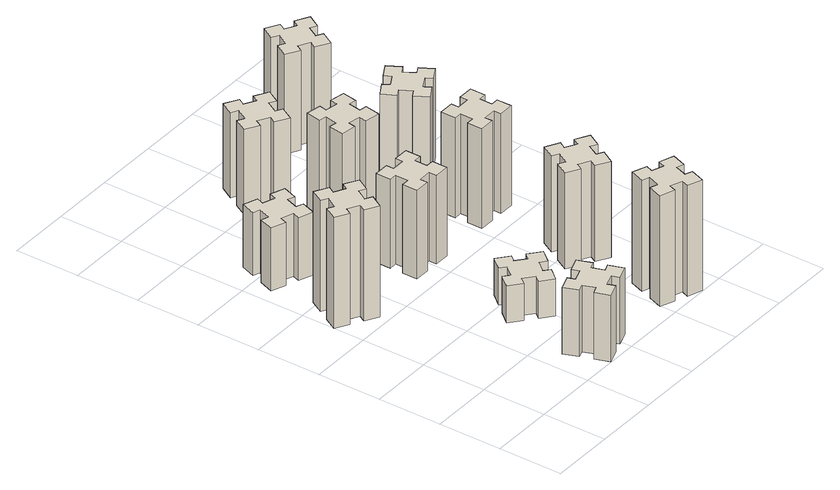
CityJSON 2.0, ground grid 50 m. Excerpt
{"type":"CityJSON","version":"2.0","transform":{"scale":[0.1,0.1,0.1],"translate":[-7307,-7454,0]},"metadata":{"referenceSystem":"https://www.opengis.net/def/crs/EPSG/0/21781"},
"CityObjects":{
"building1":{"type":"Building","attributes":{"class":"1000","function":"1000","usage":"1000","yearOfConstruction":2016,"roofType":"1000","measuredHeight":90,"storeysAboveGround":30,"storeysBelowGround":0},"geometry":[{"type":"Solid","lod":"1","boundaries":[[[[0,1,2,3,4,5,6,7,8,9,10,11,12,13,14,15,16,17,18,19]],[[17,16,20,21]],[[16,15,22,20]],[[15,14,23,22]],[[14,13,24,23]],[[13,12,25,24]],[[12,11,26,25]],[[11,10,27,26]],[[10,9,28,27]],[[9,8,29,28]],[[8,7,30,29]],[[7,6,31,30]],[[6,5,32,31]],[[5,4,33,32]],[[4,3,34,33]],[[3,2,35,34]],[[2,1,36,35]],[[1,0,37,36]],[[0,19,38,37]],[[19,18,39,38]],[[18,17,21,39]],[[24,25,26,27,28,29,30,31,32,33,34,35,36,37,38,39,21,20,22,23]]]]}]},
"building2":{"type":"Building","attributes":{"class":"1000","function":"1000","usage":"1000","yearOfConstruction":2016,"roofType":"1000","measuredHeight":54,"storeysAboveGround":30,"storeysBelowGround":0},"geometry":[{"type":"Solid","lod":"1","boundaries":[[[[40,41,42,43,44,45,46,47,48,49,50,51,52,53,54,55,56,57,58,59]],[[57,56,60,61]],[[56,55,62,60]],[[55,54,63,62]],[[54,53,64,63]],[[53,52,65,64]],[[52,51,66,65]],[[51,50,67,66]],[[50,49,68,67]],[[49,48,69,68]],[[48,47,70,69]],[[47,46,71,70]],[[46,45,72,71]],[[45,44,73,72]],[[44,43,74,73]],[[43,42,75,74]],[[42,41,76,75]],[[41,40,77,76]],[[40,59,78,77]],[[59,58,79,78]],[[58,57,61,79]],[[64,65,66,67,68,69,70,71,72,73,74,75,76,77,78,79,61,60,62,63]]]]}]},
"building3":{"type":"Building","attributes":{"class":"1000","function":"1000","usage":"1000","yearOfConstruction":2016,"roofType":"1000","measuredHeight":51,"storeysAboveGround":30,"storeysBelowGround":0},"geometry":[{"type":"Solid","lod":"1","boundaries":[[[[80,81,82,83,84,85,86,87,88,89,90,91,92,93,94,95,96,97,98,99]],[[97,96,100,101]],[[96,95,102,100]],[[95,94,103,102]],[[94,93,104,103]],[[93,92,105,104]],[[92,91,106,105]],[[91,90,107,106]],[[90,89,108,107]],[[89,88,109,108]],[[88,87,110,109]],[[87,86,111,110]],[[86,85,112,111]],[[85,84,113,112]],[[84,83,114,113]],[[83,82,115,114]],[[82,81,116,115]],[[81,80,117,116]],[[80,99,118,117]],[[99,98,119,118]],[[98,97,101,119]],[[104,105,106,107,108,109,110,111,112,113,114,115,116,117,118,119,101,100,102,103]]]]}]},
"building4":{"type":"Building","attributes":{"class":"1000","function":"1000","usage":"1000","yearOfConstruction":2016,"roofType":"1000","measuredHeight":30,"storeysAboveGround":30,"storeysBelowGround":0},"geometry":[{"type":"Solid","lod":"1","boundaries":[[[[120,121,122,123,124,125,126,127,128,129,130,131,132,133,134,135,136,137,138,139]],[[137,136,140,141]],[[136,135,142,140]],[[135,134,143,142]],[[134,133,144,143]],[[133,132,145,144]],[[132,131,146,145]],[[131,130,147,146]],[[130,129,148,147]],[[129,128,149,148]],[[128,127,150,149]],[[127,126,151,150]],[[126,125,152,151]],[[125,124,153,152]],[[124,123,154,153]],[[123,122,155,154]],[[122,121,156,155]],[[121,120,157,156]],[[120,139,158,157]],[[139,138,159,158]],[[138,137,141,159]],[[144,145,146,147,148,149,150,151,152,153,154,155,156,157,158,159,141,140,142,143]]]]}]},
"building5":{"type":"Building","attributes":{"class":"1000","function":"1000","usage":"1000","yearOfConstruction":2016,"roofType":"1000","measuredHeight":72,"storeysAboveGround":30,"storeysBelowGround":0},"geometry":[{"type":"Solid","lod":"1","boundaries":[[[[160,161,162,163,164,165,166,167,168,169,170,171,172,173,174,175,176,177,178,179]],[[177,176,180,181]],[[176,175,182,180]],[[175,174,183,182]],[[174,173,184,183]],[[173,172,185,184]],[[172,171,186,185]],[[171,170,187,186]],[[170,169,188,187]],[[169,168,189,188]],[[168,167,190,189]],[[167,166,191,190]],[[166,165,192,191]],[[165,164,193,192]],[[164,163,194,193]],[[163,162,195,194]],[[162,161,196,195]],[[161,160,197,196]],[[160,179,198,197]],[[179,178,199,198]],[[178,177,181,199]],[[184,185,186,187,188,189,190,191,192,193,194,195,196,197,198,199,181,180,182,183]]]]}]},
"building6":{"type":"Building","attributes":{"class":"1000","function":"1000","usage":"1000","yearOfConstruction":2016,"roofType":"1000","measuredHeight":90,"storeysAboveGround":30,"storeysBelowGround":0},"geometry":[{"type":"Solid","lod":"1","boundaries":[[[[200,201,202,203,204,205,206,207,208,209,210,211,212,213,214,215,216,217,218,219]],[[217,216,220,221]],[[216,215,222,220]],[[215,214,223,222]],[[214,213,224,223]],[[213,212,225,224]],[[212,211,226,225]],[[211,210,227,226]],[[210,209,228,227]],[[209,208,229,228]],[[208,207,230,229]],[[207,206,231,230]],[[206,205,232,231]],[[205,204,233,232]],[[204,203,234,233]],[[203,202,235,234]],[[202,201,236,235]],[[201,200,237,236]],[[200,219,238,237]],[[219,218,239,238]],[[218,217,221,239]],[[224,225,226,227,228,229,230,231,232,233,234,235,236,237,238,239,221,220,222,223]]]]}]},
"building7":{"type":"Building","attributes":{"class":"1000","function":"1000","usage":"1000","yearOfConstruction":2016,"roofType":"1000","measuredHeight":87,"storeysAboveGround":30,"storeysBelowGround":0},"geometry":[{"type":"Solid","lod":"1","boundaries":[[[[240,241,242,243,244,245,246,247,248,249,250,251,252,253,254,255,256,257,258,259]],[[257,256,260,261]],[[256,255,262,260]],[[255,254,263,262]],[[254,253,264,263]],[[253,252,265,264]],[[252,251,266,265]],[[251,250,267,266]],[[250,249,268,267]],[[249,248,269,268]],[[248,247,270,269]],[[247,246,271,270]],[[246,245,272,271]],[[245,244,273,272]],[[244,243,274,273]],[[243,242,275,274]],[[242,241,276,275]],[[241,240,277,276]],[[240,259,278,277]],[[259,258,279,278]],[[258,257,261,279]],[[264,265,266,267,268,269,270,271,272,273,274,275,276,277,278,279,261,260,262,263]]]]}]},
"building8":{"type":"Building","attributes":{"class":"1000","function":"1000","usage":"1000","yearOfConstruction":2016,"roofType":"1000","measuredHeight":69,"storeysAboveGround":30,"storeysBelowGround":0},"geometry":[{"type":"Solid","lod":"1","boundaries":[[[[280,281,282,283,284,285,286,287,288,289,290,291,292,293,294,295,296,297,298,299]],[[297,296,300,301]],[[296,295,302,300]],[[295,294,303,302]],[[294,293,304,303]],[[293,292,305,304]],[[292,291,306,305]],[[291,290,307,306]],[[290,289,308,307]],[[289,288,309,308]],[[288,287,310,309]],[[287,286,311,310]],[[286,285,312,311]],[[285,284,313,312]],[[284,283,314,313]],[[283,282,315,314]],[[282,281,316,315]],[[281,280,317,316]],[[280,299,318,317]],[[299,298,319,318]],[[298,297,301,319]],[[304,305,306,307,308,309,310,311,312,313,314,315,316,317,318,319,301,300,302,303]]]]}]},
"building9":{"type":"Building","attributes":{"class":"1000","function":"1000","usage":"1000","yearOfConstruction":2016,"roofType":"1000","measuredHeight":78,"storeysAboveGround":30,"storeysBelowGround":0},"geometry":[{"type":"Solid","lod":"1","boundaries":[[[[320,321,322,323,324,325,326,327,328,329,330,331,332,333,334,335,336,337,338,339]],[[337,336,340,341]],[[336,335,342,340]],[[335,334,343,342]],[[334,333,344,343]],[[333,332,345,344]],[[332,331,346,345]],[[331,330,347,346]],[[330,329,348,347]],[[329,328,349,348]],[[328,327,350,349]],[[327,326,351,350]],[[326,325,352,351]],[[325,324,353,352]],[[324,323,354,353]],[[323,322,355,354]],[[322,321,356,355]],[[321,320,357,356]],[[320,339,358,357]],[[339,338,359,358]],[[338,337,341,359]],[[344,345,346,347,348,349,350,351,352,353,354,355,356,357,358,359,341,340,342,343]]]]}]},
"building10":{"type":"Building","attributes":{"class":"1000","function":"1000","usage":"1000","yearOfConstruction":2016,"roofType":"1000","measuredHeight":81,"storeysAboveGround":30,"storeysBelowGround":0},"geometry":[{"type":"Solid","lod":"1","boundaries":[[[[360,361,362,363,364,365,366,367,368,369,370,371,372,373,374,375,376,377,378,379]],[[377,376,380,381]],[[376,375,382,380]],[[375,374,383,382]],[[374,373,384,383]],[[373,372,385,384]],[[372,371,386,385]],[[371,370,387,386]],[[370,369,388,387]],[[369,368,389,388]],[[368,367,390,389]],[[367,366,391,390]],[[366,365,392,391]],[[365,364,393,392]],[[364,363,394,393]],[[363,362,395,394]],[[362,361,396,395]],[[361,360,397,396]],[[360,379,398,397]],[[379,378,399,398]],[[378,377,381,399]],[[384,385,386,387,388,389,390,391,392,393,394,395,396,397,398,399,381,380,382,383]]]]}]},
"building11":{"type":"Building","attributes":{"class":"1000","function":"1000","usage":"1000","yearOfConstruction":2016,"roofType":"1000","measuredHeight":72,"storeysAboveGround":30,"storeysBelowGround":0},"geometry":[{"type":"Solid","lod":"1","boundaries":[[[[400,401,402,403,404,405,406,407,408,409,410,411,412,413,414,415,416,417,418,419]],[[417,416,420,421]],[[416,415,422,420]],[[415,414,423,422]],[[414,413,424,423]],[[413,412,425,424]],[[412,411,426,425]],[[411,410,427,426]],[[410,409,428,427]],[[409,408,429,428]],[[408,407,430,429]],[[407,406,431,430]],[[406,405,432,431]],[[405,404,433,432]],[[404,403,434,433]],[[403,402,435,434]],[[402,401,436,435]],[[401,400,437,436]],[[400,419,438,437]],[[419,418,439,438]],[[418,417,421,439]],[[424,425,426,427,428,429,430,431,432,433,434,435,436,437,438,439,421,420,422,423]]]]}]},
"building12":{"type":"Building","attributes":{"class":"1000","function":"1000","usage":"1000","yearOfConstruction":2016,"roofType":"1000","measuredHeight":81,"storeysAboveGround":30,"storeysBelowGround":0},"geometry":[{"type":"Solid","lod":"1","boundaries":[[[[440,441,442,443,444,445,446,447,448,449,450,451,452,453,454,455,456,457,458,459]],[[457,456,460,461]],[[456,455,462,460]],[[455,454,463,462]],[[454,453,464,463]],[[453,452,465,464]],[[452,451,466,465]],[[451,450,467,466]],[[450,449,468,467]],[[449,448,469,468]],[[448,447,470,469]],[[447,446,471,470]],[[446,445,472,471]],[[445,444,473,472]],[[444,443,474,473]],[[443,442,475,474]],[[442,441,476,475]],[[441,440,477,476]],[[440,459,478,477]],[[459,458,479,478]],[[458,457,461,479]],[[464,465,466,467,468,469,470,471,472,473,474,475,476,477,478,479,461,460,462,463]]]]}]}
},
"vertices":[
[137,1735,0],[224,1685,0],[194,1633,0],[298,1573,0],[358,1677,0],[306,1707,0],[356,1794,0],[408,1764,0],[468,1868,0],[364,1928,0],[334,1876,0],[247,1926,0],[277,1978,0],[173,2038,0],[113,1934,0],[165,1904,0],[115,1817,0],[63,1847,0],[3,1743,0],[107,1683,0],[115,1817,900],[63,1847,900],[165,1904,900],[113,1934,900],[173,2038,900],[277,1978,900],[247,1926,900],[334,1876,900],[364,1928,900],[468,1868,900],[408,1764,900],[356,1794,900],[306,1707,900],[358,1677,900],[298,1573,900],[194,1633,900],[224,1685,900],[137,1735,900],[107,1683,900],[3,1743,900],
[996,216,0],[962,310,0],[1018,330,0],[977,443,0],[864,402,0],[885,346,0],[791,312,0],[770,368,0],[657,327,0],[699,214,0],[755,235,0],[789,141,0],[733,120,0],[774,7,0],[887,49,0],[866,105,0],[960,139,0],[980,83,0],[1093,124,0],[1052,237,0],[960,139,540],[980,83,540],[866,105,540],[887,49,540],[774,7,540],[733,120,540],[789,141,540],[755,235,540],[699,214,540],[657,327,540],[770,368,540],[791,312,540],[885,346,540],[864,402,540],[977,443,540],[1018,330,540],[962,310,540],[996,216,540],[1052,237,540],[1093,124,540],
[420,2532,0],[326,2566,0],[347,2622,0],[234,2663,0],[193,2550,0],[249,2530,0],[215,2436,0],[159,2457,0],[117,2344,0],[230,2303,0],[251,2359,0],[345,2325,0],[324,2269,0],[437,2227,0],[478,2340,0],[422,2361,0],[456,2455,0],[512,2434,0],[553,2547,0],[440,2588,0],[456,2455,510],[512,2434,510],[422,2361,510],[478,2340,510],[437,2227,510],[324,2269,510],[345,2325,510],[251,2359,510],[230,2303,510],[117,2344,510],[159,2457,510],[215,2436,510],[249,2530,510],[193,2550,510],[234,2663,510],[347,2622,510],[326,2566,510],[420,2532,510],[440,2588,510],[553,2547,510],
[1027,756,0],[1092,833,0],[1138,794,0],[1215,886,0],[1123,963,0],[1084,917,0],[1008,982,0],[1046,1028,0],[954,1105,0],[877,1013,0],[923,974,0],[859,898,0],[813,936,0],[736,844,0],[828,767,0],[866,813,0],[943,749,0],[904,703,0],[996,626,0],[1073,718,0],[943,749,300],[904,703,300],[866,813,300],[828,767,300],[736,844,300],[813,936,300],[859,898,300],[923,974,300],[877,1013,300],[954,1105,300],[1046,1028,300],[1008,982,300],[1084,917,300],[1123,963,300],[1215,886,300],[1138,794,300],[1092,833,300],[1027,756,300],[1073,718,300],[996,626,300],
[1085,1755,0],[1085,1855,0],[1145,1855,0],[1145,1975,0],[1025,1975,0],[1025,1915,0],[925,1915,0],[925,1975,0],[805,1975,0],[805,1855,0],[865,1855,0],[865,1755,0],[805,1755,0],[805,1635,0],[925,1635,0],[925,1695,0],[1025,1695,0],[1025,1635,0],[1145,1635,0],[1145,1755,0],[1025,1695,720],[1025,1635,720],[925,1695,720],[925,1635,720],[805,1635,720],[805,1755,720],[865,1755,720],[865,1855,720],[805,1855,720],[805,1975,720],[925,1975,720],[925,1915,720],[1025,1915,720],[1025,1975,720],[1145,1975,720],[1145,1855,720],[1085,1855,720],[1085,1755,720],[1145,1755,720],[1145,1635,720],
[1802,141,0],[1836,235,0],[1892,214,0],[1933,327,0],[1820,368,0],[1800,312,0],[1706,346,0],[1727,402,0],[1614,443,0],[1573,330,0],[1629,310,0],[1595,216,0],[1539,237,0],[1497,124,0],[1610,83,0],[1631,139,0],[1725,105,0],[1704,49,0],[1817,7,0],[1858,120,0],[1725,105,900],[1704,49,900],[1631,139,900],[1610,83,900],[1497,124,900],[1539,237,900],[1595,216,900],[1629,310,900],[1573,330,900],[1614,443,900],[1727,402,900],[1706,346,900],[1800,312,900],[1820,368,900],[1933,327,900],[1892,214,900],[1836,235,900],[1802,141,900],[1858,120,900],[1817,7,900],
[1007,2346,0],[1105,2328,0],[1095,2269,0],[1213,2248,0],[1234,2367,0],[1175,2377,0],[1192,2475,0],[1251,2465,0],[1272,2583,0],[1154,2604,0],[1144,2545,0],[1045,2562,0],[1056,2621,0],[937,2642,0],[917,2524,0],[976,2514,0],[958,2415,0],[899,2426,0],[878,2307,0],[997,2287,0],[958,2415,870],[899,2426,870],[976,2514,870],[917,2524,870],[937,2642,870],[1056,2621,870],[1045,2562,870],[1144,2545,870],[1154,2604,870],[1272,2583,870],[1251,2465,870],[1192,2475,870],[1175,2377,870],[1234,2367,870],[1213,2248,870],[1095,2269,870],[1105,2328,870],[1007,2346,870],[997,2287,870],[878,2307,870],
[877,3015,0],[964,2965,0],[934,2913,0],[1038,2853,0],[1098,2957,0],[1046,2987,0],[1096,3074,0],[1148,3044,0],[1208,3148,0],[1104,3208,0],[1074,3156,0],[987,3206,0],[1017,3258,0],[913,3318,0],[853,3214,0],[905,3184,0],[855,3097,0],[803,3127,0],[743,3023,0],[847,2963,0],[855,3097,690],[803,3127,690],[905,3184,690],[853,3214,690],[913,3318,690],[1017,3258,690],[987,3206,690],[1074,3156,690],[1104,3208,690],[1208,3148,690],[1148,3044,690],[1096,3074,690],[1046,2987,690],[1098,2957,690],[1038,2853,690],[934,2913,690],[964,2965,690],[877,3015,690],[847,2963,690],[743,3023,690],
[1617,895,0],[1704,845,0],[1674,793,0],[1778,733,0],[1838,837,0],[1786,867,0],[1836,954,0],[1888,924,0],[1948,1028,0],[1844,1088,0],[1814,1036,0],[1727,1086,0],[1757,1138,0],[1653,1198,0],[1593,1094,0],[1645,1064,0],[1595,977,0],[1543,1007,0],[1483,903,0],[1587,843,0],[1595,977,780],[1543,1007,780],[1645,1064,780],[1593,1094,780],[1653,1198,780],[1757,1138,780],[1727,1086,780],[1814,1036,780],[1844,1088,780],[1948,1028,780],[1888,924,780],[1836,954,780],[1786,867,780],[1838,837,780],[1778,733,780],[1674,793,780],[1704,845,780],[1617,895,780],[1587,843,780],[1483,903,780],
[1605,1855,0],[1605,1755,0],[1545,1755,0],[1545,1635,0],[1665,1635,0],[1665,1695,0],[1765,1695,0],[1765,1635,0],[1885,1635,0],[1885,1755,0],[1825,1755,0],[1825,1855,0],[1885,1855,0],[1885,1975,0],[1765,1975,0],[1765,1915,0],[1665,1915,0],[1665,1975,0],[1545,1975,0],[1545,1855,0],[1665,1915,810],[1665,1975,810],[1765,1915,810],[1765,1975,810],[1885,1975,810],[1885,1855,810],[1825,1855,810],[1825,1755,810],[1885,1755,810],[1885,1635,810],[1765,1635,810],[1765,1695,810],[1665,1695,810],[1665,1635,810],[1545,1635,810],[1545,1755,810],[1605,1755,810],[1605,1855,810],[1545,1855,810],[1545,1975,810],
[1936,2457,0],[1886,2544,0],[1938,2574,0],[1878,2678,0],[1774,2618,0],[1804,2566,0],[1717,2516,0],[1687,2568,0],[1583,2508,0],[1643,2404,0],[1695,2434,0],[1745,2347,0],[1693,2317,0],[1753,2213,0],[1857,2273,0],[1827,2325,0],[1914,2375,0],[1944,2323,0],[2048,2383,0],[1988,2487,0],[1914,2375,720],[1944,2323,720],[1827,2325,720],[1857,2273,720],[1753,2213,720],[1693,2317,720],[1745,2347,720],[1695,2434,720],[1643,2404,720],[1583,2508,720],[1687,2568,720],[1717,2516,720],[1804,2566,720],[1774,2618,720],[1878,2678,720],[1938,2574,720],[1886,2544,720],[1936,2457,720],[1988,2487,720],[2048,2383,720],
[1617,3215,0],[1704,3165,0],[1674,3113,0],[1778,3053,0],[1838,3157,0],[1786,3187,0],[1836,3274,0],[1888,3244,0],[1948,3348,0],[1844,3408,0],[1814,3356,0],[1727,3406,0],[1757,3458,0],[1653,3518,0],[1593,3414,0],[1645,3384,0],[1595,3297,0],[1543,3327,0],[1483,3223,0],[1587,3163,0],[1595,3297,810],[1543,3327,810],[1645,3384,810],[1593,3414,810],[1653,3518,810],[1757,3458,810],[1727,3406,810],[1814,3356,810],[1844,3408,810],[1948,3348,810],[1888,3244,810],[1836,3274,810],[1786,3187,810],[1838,3157,810],[1778,3053,810],[1674,3113,810],[1704,3165,810],[1617,3215,810],[1587,3163,810],[1483,3223,810]
]}
